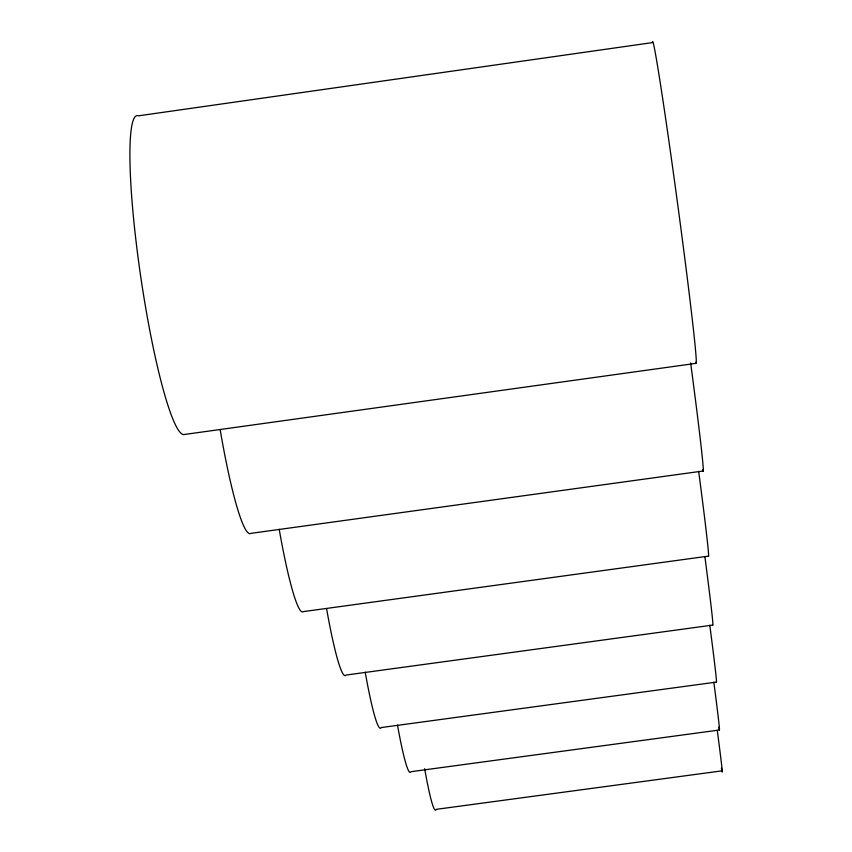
<?xml version="1.0" encoding="UTF-8"?>
<svg xmlns="http://www.w3.org/2000/svg" width="852" height="852" viewBox="0 0 852 852"><rect width="100%" height="100%" fill="white"/><g stroke="black" fill="none" stroke-linecap="round" stroke-linejoin="round"><path stroke-width="1.28" d="M696.201 363.325L184.426 434.477A161.22 19.862 81.6 0 1 140.143 272.619A161.22 19.862 81.6 0 1 138.525 115.819L652.43 42.6A162.093 3.014 82.3 0 1 677.83 205.417A162.093 3.014 82.3 0 1 695.754 362.302M703.006 471.018L250.839 533.363A142.028 15.517 81.9 0 1 220.157 429.632M719.354 730.015L410.909 771.699A96.702 7.21 82.3 0 1 397.49 725.084M721.942 770.858L436.192 809.347A89.609 6.177 82.4 0 1 424.658 768.685M279.2 529.294A127.033 12.45 82 0 0 303.387 611.608L708.374 556.132A127.576 1.885 82.2 0 0 698.683 471.444M326.593 608.733A114.956 10.203 82.2 0 0 346.008 675.061L712.73 625.091A115.403 1.544 82.2 0 0 704.913 556.91M365.21 672.164A105.03 8.509 82.3 0 0 381.259 727.555L716.33 682.101A105.403 1.289 82.2 0 0 709.791 625.219M690.642 362.92A142.71 2.354 82.2 0 1 702.581 469.676M713.838 682.164A97.011 1.086 82.2 0 1 718.8 727.182M717.267 730.43A89.886 0.937 82.1 0 1 721.41 768.078"/></g></svg>
